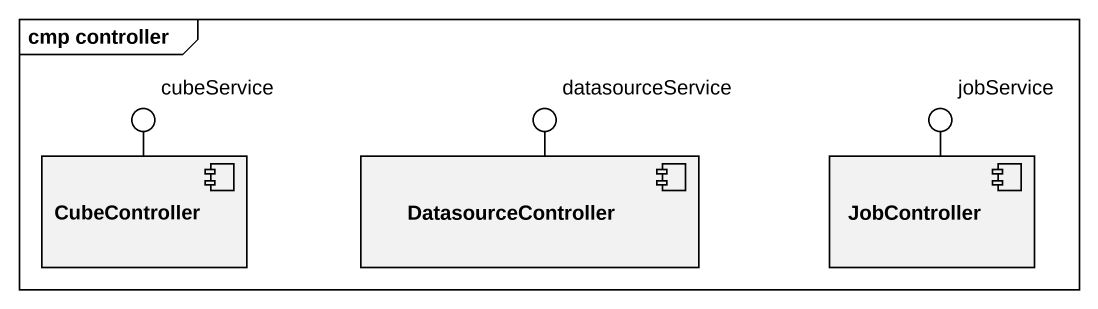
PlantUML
@startuml
mainframe cmp controller
() cubeService
() datasourceService
() jobService
component CubeController
component DatasourceController
component JobController
CubeController -up- cubeService
DatasourceController -up- datasourceService
JobController -up- jobService
@enduml
